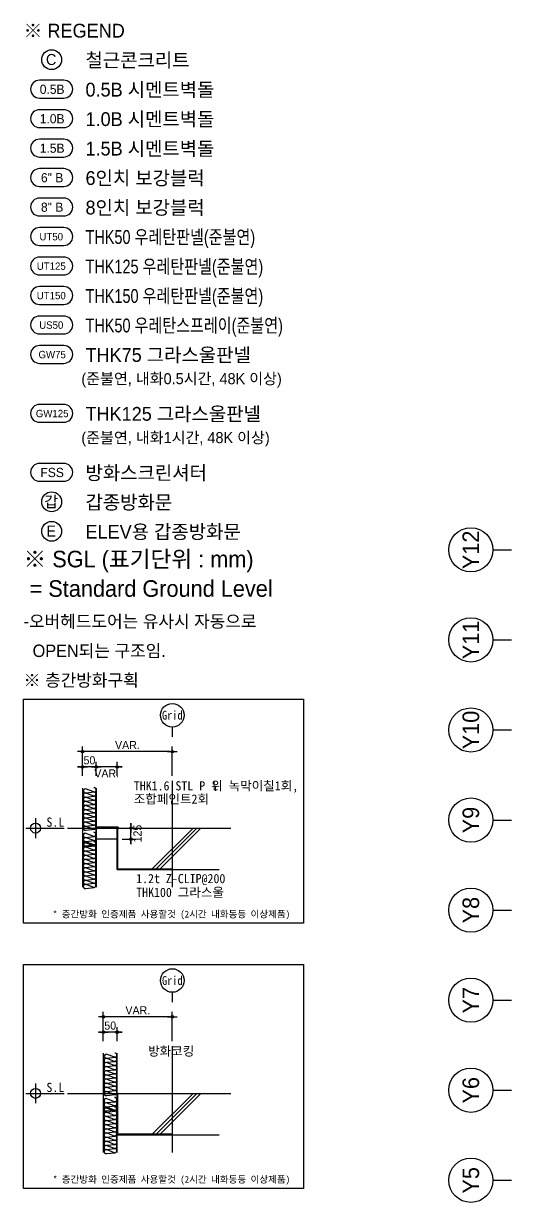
# Model space of a CAD drawing. Header units: millimetres. Extents: x 252828975 to 254701257, y 504285920 to 504535855.
# Drawn here: x 254289057 to 254348625, y 504391877 to 504535855 of the extents above; entities that cross this region are included whole.
import ezdxf
from ezdxf.enums import TextEntityAlignment as Align

# ---------------------------------------------------------------- set-up
doc = ezdxf.new("R2010")
doc.units = ezdxf.units.MM
doc.set_wipeout_variables(frame=1)
for name, color, linetype in [('4A.TEC TEXT', 7, 'Continuous'), ('4A.TEC TEXT 2', 3, 'Continuous'), ('4A.TEC 심볼', 7, 'Continuous'), ('7ELE', 7, 'Continuous'), ('A-TEXT-3', 3, 'Continuous'), ('ALM', 4, 'Continuous'), ('AL몰딩', 4, 'Continuous'), ('COL', 8, 'Continuous'), ('DETL', 9, 'Continuous'), ('DIM', 7, 'Continuous'), ('ELE3', 8, 'Continuous'), ('GRID', 1, 'Continuous'), ('INSU', 8, 'Continuous'), ('SY', 1, 'Continuous'), ('SYMB', 7, 'Continuous'), ('WAL', 3, 'Continuous')]:
    doc.layers.add(name, color=color, linetype=linetype)
doc.styles.add('1', font='')
doc.styles.add('GHS', font='malgun.ttf')
doc.styles.add('나눔고딕', font='')
doc.styles.add('돋움', font='')
doc.styles.add('울릉도L', font='')
doc.styles.get('1').set_extended_font_data('DotumChe')
doc.styles.get('나눔고딕').set_extended_font_data('Dotum')
doc.styles.get('돋움').set_extended_font_data('Dotum')
doc.styles.get('울릉도L').set_extended_font_data('Dotum')
doc.dimstyles.new('DIM_200(외부치수)', dxfattribs={"dimscale": 200, "dimtxt": 3.3, "dimasz": 1, "dimexe": 2, "dimexo": 2, "dimgap": 1, "dimtad": 1, "dimdec": 0, "dimdsep": 46, "dimlunit": 6, "dimtxsty": '돋움', "dimblk1": 'DIMDOT', "dimblk2": 'DIMDOT', "dimsah": 1, "dimcen": 2.5, "dimdle": 1.5, "dimclrd": 1, "dimclre": 7, "dimclrt": 2, "dimadec": 0, "dimazin": 0, "dimtfac": 1, "dimtdec": 0, "dimtix": 1, "dimtmove": 2, "dimatfit": 3, "dimldrblk": 'DIMDOT', "dimfxl": 1, "dimtvp": 1, "dimtolj": 1, "dimtzin": 0, "dimarcsym": 0})

# ---------------------------------------------------------------- blocks, each defined once
blk = doc.blocks.new('ccs122')
at = {"layer": '4A.TEC 심볼'}
blk.add_line((0, 8), (0, 3), dxfattribs=at)
blk.add_circle((0, 14), 6, dxfattribs=at)
at = {"layer": '4A.TEC TEXT 2', "color": 3, "style": 'GHS'}
blk.add_attdef('NO', text='', height=4.5, dxfattribs=at).set_placement((-0.01, 14.02), align=Align.MIDDLE_CENTER)
blk = doc.blocks.new('dwgFD3B')
at = {"layer": '4A.TEC 심볼'}
ref = blk.add_blockref('ccs122', (84908.16, -92936.83, -0.45), dxfattribs=dict(at, xscale=449.999997974715, yscale=449.999997974715, zscale=449.999997974715, rotation=90))
ref.add_attrib('NO', 'Y12', dxfattribs={"layer": '0', "color": 3, "height": 2025, "rotation": 90, "style": '울릉도L'}).set_placement((78600.1, -92939.61, -0.45), align=Align.MIDDLE_CENTER)
ref = blk.add_blockref('ccs122', (84908.16, -103936.83, -0.45), dxfattribs=dict(at, xscale=449.999997974715, yscale=449.999997974715, zscale=449.999997974715, rotation=90))
ref.add_attrib('NO', 'Y11', dxfattribs={"layer": '0', "color": 3, "height": 2025, "rotation": 90, "style": '울릉도L'}).set_placement((78600.1, -103939.61, -0.45), align=Align.MIDDLE_CENTER)
ref = blk.add_blockref('ccs122', (84908.16, -114936.83, -0.45), dxfattribs=dict(at, xscale=449.999997974715, yscale=449.999997974715, zscale=449.999997974715, rotation=90))
ref.add_attrib('NO', 'Y10', dxfattribs={"layer": '0', "color": 3, "height": 2025, "rotation": 90, "style": '울릉도L'}).set_placement((78600.1, -114939.61, -0.45), align=Align.MIDDLE_CENTER)
ref = blk.add_blockref('ccs122', (84908.16, -125936.83, -0.45), dxfattribs=dict(at, xscale=449.999997974715, yscale=449.999997974715, zscale=449.999997974715, rotation=90))
ref.add_attrib('NO', 'Y9', dxfattribs={"layer": '0', "color": 3, "height": 2025, "rotation": 90, "style": '울릉도L'}).set_placement((78600.1, -125939.61, -0.45), align=Align.MIDDLE_CENTER)
ref = blk.add_blockref('ccs122', (84908.16, -136936.83, -0.45), dxfattribs=dict(at, xscale=449.999997974715, yscale=449.999997974715, zscale=449.999997974715, rotation=90))
ref.add_attrib('NO', 'Y8', dxfattribs={"layer": '0', "color": 3, "height": 2025, "rotation": 90, "style": '울릉도L'}).set_placement((78600.1, -136939.61, -0.45), align=Align.MIDDLE_CENTER)
ref = blk.add_blockref('ccs122', (84908.16, -147936.83, -0.45), dxfattribs=dict(at, xscale=449.999997974715, yscale=449.999997974715, zscale=449.999997974715, rotation=90))
ref.add_attrib('NO', 'Y7', dxfattribs={"layer": '0', "color": 3, "height": 2025, "rotation": 90, "style": '울릉도L'}).set_placement((78600.1, -147939.61, -0.45), align=Align.MIDDLE_CENTER)
ref = blk.add_blockref('ccs122', (84908.16, -158936.83, -0.45), dxfattribs=dict(at, xscale=449.999997974715, yscale=449.999997974715, zscale=449.999997974715, rotation=90))
ref.add_attrib('NO', 'Y6', dxfattribs={"layer": '0', "color": 3, "height": 2025, "rotation": 90, "style": '울릉도L'}).set_placement((78600.1, -158939.61, -0.45), align=Align.MIDDLE_CENTER)
ref = blk.add_blockref('ccs122', (84908.16, -169936.83, -0.45), dxfattribs=dict(at, xscale=449.999997974715, yscale=449.999997974715, zscale=449.999997974715, rotation=90))
ref.add_attrib('NO', 'Y5', dxfattribs={"layer": '0', "color": 3, "height": 2025, "rotation": 90, "style": '울릉도L'}).set_placement((78600.1, -169939.61, -0.45), align=Align.MIDDLE_CENTER)
blk = doc.blocks.new('insul2')
blk.add_lwpolyline([(0.199, 0.194), (0.439, 0.844, 1.172784), (0.127, 0.794), (0.199, 0.164, 0.995634), (0.519, 0.194)], format="xyb")
blk = doc.blocks.new('DIMDOT')
at = {"color": 0}
blk.add_line((-2, 0), (2, 0), dxfattribs=at)
for radius in [0.5, 0.25]:
    blk.add_circle((0, 0), radius, dxfattribs=at)
blk = doc.blocks.new('*D168')
at = {"layer": 'COL', "color": 7, "lineweight": -2, "transparency": 16777216}
for p, q in [((254296254, 504443977), (254296254, 504447544)), ((254307218, 504443977), (254307218, 504447544))]:
    blk.add_line(p, q, dxfattribs=at)
at = {"layer": 'COL', "color": 1, "lineweight": -2, "transparency": 16777216}
blk.add_line((254306918, 504446944), (254296554, 504446944), dxfattribs=at)
at = {"layer": 'Defpoints', "color": 0, "transparency": 16777216}
for p in [(254296254, 504446944), (254296254, 504443377), (254307218, 504443377)]:
    blk.add_point(p, dxfattribs=at)
at = {"layer": 'COL', "color": 1, "lineweight": -2, "transparency": 16777216, "xscale": 300, "yscale": 300, "zscale": 300, "rotation": 180}
blk.add_blockref('DIMDOT', (254296254, 504446944), dxfattribs=at)
at = {"layer": 'COL', "color": 1, "lineweight": -2, "transparency": 16777216, "xscale": 300, "yscale": 300, "zscale": 300}
blk.add_blockref('DIMDOT', (254307218, 504446944), dxfattribs=at)
at = {"layer": 'COL', "color": 2, "transparency": 16777216, "insert": (254301736, 504447740), "char_height": 990, "attachment_point": 5, "style": '돋움'}
blk.add_mtext('\\A1;VAR.', dxfattribs=at)
blk = doc.blocks.new('*D169')
at = {"layer": 'COL', "color": 1, "lineweight": -2, "transparency": 16777216}
for p, q in [((254295954, 504445072), (254295654, 504445072)), ((254297939, 504445072), (254296254, 504445072)), ((254298239, 504445072), (254298539, 504445072))]:
    blk.add_line(p, q, dxfattribs=at)
at = {"layer": 'COL', "color": 7, "lineweight": -2, "transparency": 16777216}
for p, q in [((254296254, 504443977), (254296254, 504445672)), ((254297939, 504443977), (254297939, 504445672))]:
    blk.add_line(p, q, dxfattribs=at)
at = {"layer": 'Defpoints', "color": 0, "transparency": 16777216}
for p in [(254296254, 504445072), (254296254, 504443377), (254297939, 504443377)]:
    blk.add_point(p, dxfattribs=at)
at = {"layer": 'COL', "color": 1, "lineweight": -2, "transparency": 16777216, "xscale": 300, "yscale": 300, "zscale": 300}
blk.add_blockref('DIMDOT', (254296254, 504445072), dxfattribs=at)
at = {"layer": 'COL', "color": 1, "lineweight": -2, "transparency": 16777216, "xscale": 300, "yscale": 300, "zscale": 300, "rotation": 180}
blk.add_blockref('DIMDOT', (254297939, 504445072), dxfattribs=at)
at = {"layer": 'COL', "color": 2, "transparency": 16777216, "insert": (254297096, 504445868), "char_height": 990, "attachment_point": 5, "style": '돋움'}
blk.add_mtext('\\A1;50', dxfattribs=at)
blk = doc.blocks.new('*D170')
at = {"layer": 'COL', "color": 1, "lineweight": -2, "transparency": 16777216}
for p, q in [((254297639, 504445072), (254297339, 504445072)), ((254300477, 504445072), (254297939, 504445072)), ((254300777, 504445072), (254301077, 504445072))]:
    blk.add_line(p, q, dxfattribs=at)
at = {"layer": 'COL', "color": 7, "lineweight": -2, "transparency": 16777216}
for p, q in [((254297939, 504443977), (254297939, 504445672)), ((254300477, 504443977), (254300477, 504445672))]:
    blk.add_line(p, q, dxfattribs=at)
at = {"layer": 'Defpoints', "color": 0, "transparency": 16777216}
for p in [(254297939, 504445072), (254297939, 504443377), (254300477, 504443377)]:
    blk.add_point(p, dxfattribs=at)
at = {"layer": 'COL', "color": 1, "lineweight": -2, "transparency": 16777216, "xscale": 300, "yscale": 300, "zscale": 300}
blk.add_blockref('DIMDOT', (254297939, 504445072), dxfattribs=at)
at = {"layer": 'COL', "color": 1, "lineweight": -2, "transparency": 16777216, "xscale": 300, "yscale": 300, "zscale": 300, "rotation": 180}
blk.add_blockref('DIMDOT', (254300477, 504445072), dxfattribs=at)
at = {"layer": 'COL', "color": 2, "transparency": 16777216, "insert": (254299208, 504444276), "char_height": 990, "attachment_point": 5, "style": '돋움'}
blk.add_mtext('\\A1;VAR.', dxfattribs=at)
blk = doc.blocks.new('*D171')
at = {"layer": 'COL', "color": 7, "lineweight": -2, "transparency": 16777216}
for p, q in [((254301077, 504437607), (254302772, 504437607)), ((254301077, 504436246), (254302772, 504436246))]:
    blk.add_line(p, q, dxfattribs=at)
at = {"layer": 'COL', "color": 1, "lineweight": -2, "transparency": 16777216}
for p, q in [((254302172, 504437907), (254302172, 504438207)), ((254302172, 504436246), (254302172, 504437607)), ((254302172, 504435946), (254302172, 504435646))]:
    blk.add_line(p, q, dxfattribs=at)
at = {"layer": 'Defpoints', "color": 0, "transparency": 16777216}
for p in [(254300477, 504437607), (254302172, 504437607), (254300477, 504436246)]:
    blk.add_point(p, dxfattribs=at)
at = {"layer": 'COL', "color": 1, "lineweight": -2, "transparency": 16777216, "xscale": 300, "yscale": 300, "zscale": 300}
for p, rotation in [((254302172, 504437607), 270), ((254302172, 504436246), 90)]:
    blk.add_blockref('DIMDOT', p, dxfattribs=dict(at, rotation=rotation))
at = {"layer": 'COL', "color": 2, "transparency": 16777216, "insert": (254302968, 504436927), "char_height": 990, "attachment_point": 5, "rotation": 90, "style": '돋움'}
blk.add_mtext('\\A1;125', dxfattribs=at)
blk = doc.blocks.new('*D172')
at = {"layer": 'COL', "color": 7, "lineweight": -2, "transparency": 16777216}
for p, q in [((254298792, 504411577), (254298792, 504415144)), ((254307218, 504411577), (254307218, 504415144))]:
    blk.add_line(p, q, dxfattribs=at)
at = {"layer": 'COL', "color": 1, "lineweight": -2, "transparency": 16777216}
blk.add_line((254306918, 504414544), (254299092, 504414544), dxfattribs=at)
at = {"layer": 'Defpoints', "color": 0, "transparency": 16777216}
for p in [(254298792, 504414544), (254298792, 504410977), (254307218, 504410977)]:
    blk.add_point(p, dxfattribs=at)
at = {"layer": 'COL', "color": 1, "lineweight": -2, "transparency": 16777216, "xscale": 300, "yscale": 300, "zscale": 300, "rotation": 180}
blk.add_blockref('DIMDOT', (254298792, 504414544), dxfattribs=at)
at = {"layer": 'COL', "color": 1, "lineweight": -2, "transparency": 16777216, "xscale": 300, "yscale": 300, "zscale": 300}
blk.add_blockref('DIMDOT', (254307218, 504414544), dxfattribs=at)
at = {"layer": 'COL', "color": 2, "transparency": 16777216, "insert": (254303005, 504415340), "char_height": 990, "attachment_point": 5, "style": '돋움'}
blk.add_mtext('\\A1;VAR.', dxfattribs=at)
blk = doc.blocks.new('*D173')
at = {"layer": 'COL', "color": 7, "lineweight": -2, "transparency": 16777216}
for p, q in [((254298792, 504411577), (254298792, 504413272)), ((254300477, 504411577), (254300477, 504413272))]:
    blk.add_line(p, q, dxfattribs=at)
at = {"layer": 'COL', "color": 1, "lineweight": -2, "transparency": 16777216}
for p, q in [((254298492, 504412672), (254298192, 504412672)), ((254300477, 504412672), (254298792, 504412672)), ((254300777, 504412672), (254301077, 504412672))]:
    blk.add_line(p, q, dxfattribs=at)
at = {"layer": 'Defpoints', "color": 0, "transparency": 16777216}
for p in [(254298792, 504412672), (254298792, 504410977), (254300477, 504410977)]:
    blk.add_point(p, dxfattribs=at)
at = {"layer": 'COL', "color": 1, "lineweight": -2, "transparency": 16777216, "xscale": 300, "yscale": 300, "zscale": 300}
blk.add_blockref('DIMDOT', (254298792, 504412672), dxfattribs=at)
at = {"layer": 'COL', "color": 1, "lineweight": -2, "transparency": 16777216, "xscale": 300, "yscale": 300, "zscale": 300, "rotation": 180}
blk.add_blockref('DIMDOT', (254300477, 504412672), dxfattribs=at)
at = {"layer": 'COL', "color": 2, "transparency": 16777216, "insert": (254299635, 504413468), "char_height": 990, "attachment_point": 5, "style": '돋움'}
blk.add_mtext('\\A1;50', dxfattribs=at)
blk = doc.blocks.new('zw$57BF')
at = {"layer": '4A.TEC 심볼'}
for points in [[(-38067, 241824), (-41030, 241824, 1), (-41030, 239642), (-38067, 239642, 1)], [(-38067, 238224), (-41030, 238224, 1), (-41030, 236042), (-38067, 236042, 1)], [(-38067, 234624), (-41030, 234624, 1), (-41030, 232442), (-38067, 232442, 1)], [(-38067, 231024), (-41030, 231024, 1), (-41030, 228842), (-38067, 228842, 1)], [(-38067, 227424), (-41030, 227424, 1), (-41030, 225242), (-38067, 225242, 1)], [(-38067, 223824), (-41030, 223824, 1), (-41030, 221642), (-38067, 221642, 1)], [(-38067, 220224), (-41030, 220224, 1), (-41030, 218042), (-38067, 218042, 1)], [(-38067, 216624), (-41030, 216624, 1), (-41030, 214442), (-38067, 214442, 1)], [(-38067, 213024), (-41030, 213024, 1), (-41030, 210842), (-38067, 210842, 1)], [(-38067, 209424), (-41030, 209424, 1), (-41030, 207242), (-38067, 207242, 1)], [(-38067, 202224), (-41030, 202224, 1), (-41030, 200042), (-38067, 200042, 1)], [(-38067, 195024), (-41030, 195024, 1), (-41030, 192842), (-38067, 192842, 1)]]:
    blk.add_lwpolyline(points, format="xyb", close=True, dxfattribs=at)
for centre in [(-39549, 244333), (-39549, 190333), (-39549, 186733)]:
    blk.add_circle(centre, 1212, dxfattribs=at)
at = {"layer": '4A.TEC TEXT', "style": '돋움'}
for s, p in [('C', (-39605, 244351)), ('갑', (-39605, 190351)), ('E', (-39605, 186751))]:
    blk.add_text(s, height=1350, dxfattribs=at).set_placement(p, align=Align.MIDDLE_CENTER)
for s, height, p in [('0.5B', 1125, (-39487, 240716)), ('1.0B', 1125, (-39487, 237116)), ('1.5B', 1125, (-39487, 233516)), ('6" B', 1125, (-39487, 229916)), ('8" B', 1125, (-39487, 226316)), ('UT50', 900, (-39594, 222716)), ('UT125', 900, (-39594, 219116)), ('UT150', 900, (-39594, 215516)), ('US50', 900, (-39594, 211916)), ('GW75', 900, (-39487, 208316)), ('GW125', 900, (-39487, 201116)), ('FSS', 1125, (-39487, 193916))]:
    blk.add_text(s, height=height, dxfattribs=at).set_placement(p, align=Align.MIDDLE)
at = {"layer": '4A.TEC TEXT 2', "color": 3, "style": '나눔고딕'}
for s, height, p in [('※ REGEND', 1687.5, (-42975, 246522)), ('철근콘크리트', 1687.5, (-35415, 242922)), ('0.5B 시멘트벽돌', 1687.5, (-35415, 239322)), ('1.0B 시멘트벽돌', 1687.5, (-35415, 235722)), ('1.5B 시멘트벽돌', 1687.5, (-35415, 232122)), ('6인치 보강블럭', 1687.5, (-35415, 228522)), ('8인치 보강블럭', 1687.5, (-35415, 224922)), ('THK75 그라스울판넬', 1687.5, (-35415, 206922)), ('(준불연, 내화0.5시간, 48K 이상)', 1350, (-35919, 204291)), ('THK125 그라스울판넬', 1687.5, (-35415, 199722)), ('(준불연, 내화1시간, 48K 이상)', 1350, (-35919, 197091)), ('방화스크린셔터', 1687.5, (-35415, 192522)), ('갑종방화문', 1687.5, (-35415, 188922)), ('ELEV용 갑종방화문', 1687.5, (-35415, 185322)), ('※ SGL (표기단위 : mm)', 2025, (-42975, 181722)), (' = Standard Ground Level', 2025, (-42975, 178122))]:
    blk.add_text(s, height=height, dxfattribs=at).set_placement(p, align=Align.BOTTOM_LEFT)
at = {"layer": '4A.TEC TEXT 2', "color": 3, "style": '나눔고딕', "width": 0.8}
for s, p in [('THK50 우레탄판넬(준불연)', (-35415, 221322)), ('THK125 우레탄판넬(준불연)', (-35415, 217722)), ('THK150 우레탄판넬(준불연)', (-35415, 214122)), ('THK50 우레탄스프레이(준불연)', (-35415, 210522))]:
    blk.add_text(s, height=1687.5, dxfattribs=at).set_placement(p, align=Align.BOTTOM_LEFT)

msp = doc.modelspace()

# ---------------------------------------------------------------- hatches: boundary and pattern name
at = {"layer": 'ELE3'}
h = msp.add_hatch(dxfattribs=at)
h.set_pattern_fill('CORK', color=256, scale=7.932127, style=0)
h.set_pattern_definition([(0, (253796341.362, 504438323.024), (0, 25.1845039), []), (135, (253796353.954, 504438310.43), (-50.36903, -50.36903), [35.616282, -35.616282]), (135, (253796360.25, 504438310.43), (-50.36903, -50.36903), [35.616282, -35.616282]), (135, (253796366.55, 504438310.43), (-50.36903, -50.36903), [35.616282, -35.616282])])
h.paths.add_polyline_path([(254297938.97, 504436246.16), (254300477.23, 504436246.16), (254300477.23, 504437593.82), (254297938.97, 504437593.82)])

# ---------------------------------------------------------------- linework, layer by layer
at = {"layer": 'SYMB'}
for points in [[(254289912.67, 504437593.82, 3332.88), (254290519.38, 504438200.53, 3332.88), (254289921.94, 504437700.88, 3332.88), (254290413.84, 504438191.03, 3332.88)], [(254290519.38, 504438200.53, 3332.88), (254289912.67, 504437593.82, 3332.88), (254290519.38, 504437593.82, 3332.88)], [(254289921.94, 504437700.88, 3332.88), (254290413.84, 504438191.03, 3332.88), (254289949.16, 504437803.97, 3332.88), (254290312.09, 504438163.8, 3332.88)], [(254289921.94, 504437700.88, 3332.88), (254290413.84, 504438191.03, 3332.88), (254289949.16, 504437803.97, 3332.88), (254290312.09, 504438163.8, 3332.88)], [(254289949.16, 504437803.97, 3332.88), (254290312.09, 504438163.8, 3332.88), (254289997.12, 504437903.81, 3332.88), (254290213.58, 504438117.12, 3332.88)], [(254290519.38, 504436987.1, 3332.88), (254291126.1, 504437593.82, 3332.88), (254290626.45, 504436996.38, 3332.88), (254291116.59, 504437488.27, 3332.88)], [(254291126.1, 504437593.82, 3332.88), (254290519.38, 504437593.82, 3332.88), (254290519.38, 504436987.1, 3332.88)], [(254290519.38, 504436987.1, 3332.88), (254291126.1, 504437593.82, 3332.88), (254290626.45, 504436996.38, 3332.88), (254291116.59, 504437488.27, 3332.88)], [(254291126.1, 504437593.82, 3332.88), (254290519.38, 504437593.82, 3332.88), (254290519.38, 504436987.1, 3332.88)], [(254290626.45, 504436996.38, 3332.88), (254291116.59, 504437488.27, 3332.88), (254290729.53, 504437023.6, 3332.88), (254291089.36, 504437386.52, 3332.88)], [(254290626.45, 504436996.38, 3332.88), (254291116.59, 504437488.27, 3332.88), (254290729.53, 504437023.6, 3332.88), (254291089.36, 504437386.52, 3332.88)], [(254290729.53, 504437023.6, 3332.88), (254291089.36, 504437386.52, 3332.88), (254290829.38, 504437071.56, 3332.88), (254291042.68, 504437288.02, 3332.88)], [(254290729.53, 504437023.6, 3332.88), (254291089.36, 504437386.52, 3332.88), (254290829.38, 504437071.56, 3332.88), (254291042.68, 504437288.02, 3332.88)], [(254290829.38, 504437071.56, 3332.88), (254291042.68, 504437288.02, 3332.88), (254290909.12, 504437127.94, 3332.88), (254290984.98, 504437204.41, 3332.88)], [(254290829.38, 504437071.56, 3332.88), (254291042.68, 504437288.02, 3332.88), (254290909.12, 504437127.94, 3332.88), (254290984.98, 504437204.41, 3332.88)], [(254289912.67, 504405193.82, 3332.88), (254290519.38, 504405800.53, 3332.88), (254289921.94, 504405300.88, 3332.88), (254290413.84, 504405791.03, 3332.88)], [(254290519.38, 504405800.53, 3332.88), (254289912.67, 504405193.82, 3332.88), (254290519.38, 504405193.82, 3332.88)], [(254289921.94, 504405300.88, 3332.88), (254290413.84, 504405791.03, 3332.88), (254289949.16, 504405403.97, 3332.88), (254290312.09, 504405763.8, 3332.88)], [(254289921.94, 504405300.88, 3332.88), (254290413.84, 504405791.03, 3332.88), (254289949.16, 504405403.97, 3332.88), (254290312.09, 504405763.8, 3332.88)], [(254289949.16, 504405403.97, 3332.88), (254290312.09, 504405763.8, 3332.88), (254289997.12, 504405503.81, 3332.88), (254290213.58, 504405717.12, 3332.88)], [(254290519.38, 504404587.1, 3332.88), (254291126.09, 504405193.82, 3332.88), (254290626.44, 504404596.38, 3332.88), (254291116.59, 504405088.27, 3332.88)], [(254291126.09, 504405193.82, 3332.88), (254290519.38, 504405193.82, 3332.88), (254290519.38, 504404587.1, 3332.88)], [(254290519.38, 504404587.1, 3332.88), (254291126.09, 504405193.82, 3332.88), (254290626.44, 504404596.38, 3332.88), (254291116.59, 504405088.27, 3332.88)], [(254291126.09, 504405193.82, 3332.88), (254290519.38, 504405193.82, 3332.88), (254290519.38, 504404587.1, 3332.88)], [(254290626.44, 504404596.38, 3332.88), (254291116.59, 504405088.27, 3332.88), (254290729.53, 504404623.6, 3332.88), (254291089.36, 504404986.52, 3332.88)], [(254290626.44, 504404596.38, 3332.88), (254291116.59, 504405088.27, 3332.88), (254290729.53, 504404623.6, 3332.88), (254291089.36, 504404986.52, 3332.88)], [(254290729.53, 504404623.6, 3332.88), (254291089.36, 504404986.52, 3332.88), (254290829.38, 504404671.56, 3332.88), (254291042.68, 504404888.02, 3332.88)], [(254290729.53, 504404623.6, 3332.88), (254291089.36, 504404986.52, 3332.88), (254290829.38, 504404671.56, 3332.88), (254291042.68, 504404888.02, 3332.88)], [(254290829.38, 504404671.56, 3332.88), (254291042.68, 504404888.02, 3332.88), (254290909.12, 504404727.94, 3332.88), (254290984.98, 504404804.41, 3332.88)], [(254290829.38, 504404671.56, 3332.88), (254291042.68, 504404888.02, 3332.88), (254290909.12, 504404727.94, 3332.88), (254290984.98, 504404804.41, 3332.88)]]:
    msp.add_solid(points, dxfattribs=at)

# ---------------------------------------------------------------- block references
for name, p in [('zw$57BF', (254332032, 504287113.54, 3332.88)), ('dwgFD3B', (254265066.54, 504564514.16, 3333.33))]:
    msp.add_blockref(name, p)

# ---------------------------------------------------------------- texts
at = {"layer": '4A.TEC TEXT 2', "color": 3, "style": '나눔고딕'}
for s, p in [('-오버헤드도어는 유사시 자동으로 ', (254289057, 504461635.68, 3332.88)), ('  OPEN되는 구조임.', (254289057, 504458035.68, 3332.88)), ('※ 층간방화구획', (254289057, 504454435.68, 3332.88))]:
    msp.add_text(s, height=1518.75, dxfattribs=at).set_placement(p, align=Align.BOTTOM_LEFT)

# ---------------------------------------------------------------- next in the draw order: wipeouts: each hides what was drawn before it
at = {"ltscale": 2}
for points in [[(254289057, 504453343.54), (254323257, 504453343.54), (254323257, 504425994.44), (254289057, 504425994.44)], [(254289057, 504420943.54), (254323257, 504420943.54), (254323257, 504393594.44), (254289057, 504393594.44)]]:
    msp.add_wipeout(points, dxfattribs=at).translate(0, 0, 3332.88)

# ---------------------------------------------------------------- next in the draw order: linework, layer by layer
at = {"color": 9, "elevation": 3332.88}
msp.add_lwpolyline([(254300477.23, 504437593.82), (254300609.43, 504437593.82), (254300609.43, 504437721.2), (254297938.97, 504437721.2), (254297938.97, 504437593.82), (254298071.17, 504437593.82), (254298071.17, 504437607.04), (254297952.19, 504437607.04), (254297952.19, 504437707.98), (254300596.21, 504437707.98), (254300596.21, 504437607.04), (254300477.23, 504437607.04), (254300477.23, 504437593.82)], dxfattribs=at)
at = {"layer": '7ELE'}
msp.add_line((254300477.23, 504436238.23, 3332.88), (254297939.3, 504436238.23, 3332.88), dxfattribs=at)
at = {"layer": 'ALM', "elevation": 3332.88}
msp.add_lwpolyline([(254297940.76, 504437532.86), (254297955.17, 504437516.32), (254297955.17, 504437582.49), (254297940.76, 504437565.94)], dxfattribs=at)
at = {"layer": 'AL몰딩', "const_width": 15.86, "elevation": 3332.88}
msp.add_lwpolyline([(254300477.23, 504437593.82), (254300477.23, 504436246.16), (254297938.97, 504436246.16), (254297938.97, 504437593.82)], dxfattribs=at)
at = {"layer": 'DETL', "color": 2}
for p, q in [((254300477.23, 504437593.82, 3332.88), (254312954.94, 504437593.82, 3332.88)), ((254300477.23, 504432537.87, 3332.88), (254300477.23, 504437593.82, 3332.88)), ((254300477.23, 504432537.87, 3332.88), (254312954.94, 504432537.87, 3332.88)), ((254300477.23, 504405193.82, 3332.88), (254312954.94, 504405193.82, 3332.88)), ((254300477.23, 504400137.87, 3332.88), (254300477.23, 504405193.82, 3332.88)), ((254300477.23, 504400137.87, 3332.88), (254312954.94, 504400137.87, 3332.88))]:
    msp.add_line(p, q, dxfattribs=at)
at = {"layer": 'DETL', "color": 9}
for p, q in [((254300578.35, 504432638.99, 3332.88), (254300578.35, 504437593.82, 3332.88)), ((254300578.35, 504432638.99, 3332.88), (254300578.35, 504437593.82, 3332.88)), ((254304694.41, 504432537.87, 3332.88), (254309750.36, 504437593.82, 3332.88)), ((254305171.09, 504432537.87, 3332.88), (254310227.04, 504437593.82, 3332.88)), ((254305647.77, 504432537.87, 3332.88), (254310703.72, 504437593.82, 3332.88)), ((254297938.94, 504432537.87, 3332.88), (254297938.94, 504437254.02, 3332.88)), ((254297938.94, 504432537.87, 3332.88), (254297938.94, 504437254.02, 3332.88)), ((254300578.35, 504432638.99, 3332.88), (254307218.5, 504432638.99, 3332.88)), ((254307218.5, 504432537.87, 3332.88), (254307218.5, 504432638.99, 3332.88)), ((254300477.2, 504400137.87, 3332.88), (254300477.2, 504404854.02, 3332.88)), ((254300477.2, 504400137.87, 3332.88), (254300477.2, 504404854.02, 3332.88)), ((254300578.35, 504400238.99, 3332.88), (254300578.35, 504405193.82, 3332.88)), ((254300578.35, 504400238.99, 3332.88), (254300578.35, 504405193.82, 3332.88)), ((254304694.41, 504400137.87, 3332.88), (254309750.36, 504405193.82, 3332.88)), ((254305171.09, 504400137.87, 3332.88), (254310227.04, 504405193.82, 3332.88)), ((254305647.77, 504400137.87, 3332.88), (254310703.72, 504405193.82, 3332.88)), ((254300578.35, 504400238.99, 3332.88), (254307218.49, 504400238.99, 3332.88)), ((254307218.49, 504400137.87, 3332.88), (254307218.49, 504400238.99, 3332.88))]:
    msp.add_line(p, q, dxfattribs=at)
at = {"layer": 'DETL', "color": 3, "elevation": 3332.88}
for points in [[(254296253.64, 504442490.88), (254296253.64, 504430365.79)], [(254296280.61, 504430365.79), (254296280.61, 504442490.88)], [(254297912.01, 504442490.88), (254297912.01, 504430365.79)], [(254297938.97, 504430365.79), (254297938.97, 504442490.88)], [(254298791.9, 504410090.88), (254298791.9, 504397965.79)], [(254298818.87, 504397965.79), (254298818.87, 504410090.88)], [(254300450.26, 504410090.88), (254300450.26, 504397965.79)], [(254300477.23, 504397965.79), (254300477.23, 504410090.88)]]:
    msp.add_lwpolyline(points, dxfattribs=at)
at = {"layer": 'GRID'}
for p, q in [((254307218.5, 504443377.24, 3332.88), (254307218.5, 504430365.79, 3332.88)), ((254294426.71, 504437593.82, 3332.88), (254314352.58, 504437593.82, 3332.88)), ((254307218.49, 504410977.24, 3332.88), (254307218.49, 504397965.79, 3332.88)), ((254294426.71, 504405193.82, 3332.88), (254314352.58, 504405193.82, 3332.88))]:
    msp.add_line(p, q, dxfattribs=at)
at = {"layer": 'SY', "lineweight": 50, "elevation": 3332.88}
for points in [[(254298810.95, 504437626.01, 0, 168.53, 0), (254298968.92, 504438106.29, 0, 0, 0), (254300587.76, 504442778.03, 0, 0, 0), (254301921.81, 504442778.03, 0, 0, 0)], [(254298810.95, 504437626.01, 0, 168.53, 0), (254298968.92, 504438106.29, 0, 0, 0), (254300587.76, 504442778.03, 0, 0, 0), (254301921.81, 504442778.03, 0, 0, 0)], [(254300205.68, 504437341.49, 0, 168.53, 0), (254300363.64, 504437821.78, 0, 0, 0), (254300971.09, 504439597.12, 0, 0, 0), (254302305.13, 504439597.12, 0, 0, 0)], [(254300205.68, 504437341.49, 0, 168.53, 0), (254300363.64, 504437821.78, 0, 0, 0), (254300971.09, 504439597.12, 0, 0, 0), (254302305.13, 504439597.12, 0, 0, 0)], [(254298766.01, 504436175.19, 0, 168.53, 0), (254298766.01, 504435720.95, 0, 0, 0), (254298766.01, 504429725.06, 0, 0, 0), (254301880.49, 504429725.06, 0, 0, 0)], [(254299631.84, 504436175.19, 0, 168.53, 0), (254299631.84, 504435720.95, 0, 0, 0), (254299631.84, 504431344.57, 0, 0, 0), (254301880.49, 504431344.57, 0, 0, 0)], [(254300560.28, 504405226.01, 0, 168.53, 0), (254300718.25, 504405706.29, 0, 0, 0), (254302337.09, 504410378.03, 0, 0, 0), (254303671.13, 504410378.03, 0, 0, 0)]]:
    msp.add_lwpolyline(points, format="xyseb", dxfattribs=at)
at = {"layer": 'SYMB'}
for p, q in [((254290519.38, 504438807.24, 3332.88), (254290519.38, 504436380.39, 3332.88)), ((254289350.37, 504437593.82, 3332.88), (254294010.91, 504437593.82, 3332.88)), ((254290519.38, 504406407.24, 3332.88), (254290519.38, 504403980.39, 3332.88)), ((254289350.37, 504405193.82, 3332.88), (254294010.91, 504405193.82, 3332.88))]:
    msp.add_line(p, q, dxfattribs=at)
for centre in [(254290519.38, 504437593.82, 3332.88), (254290519.38, 504405193.82, 3332.88)]:
    msp.add_circle(centre, 606.71, dxfattribs=at)
at = {"layer": 'WAL', "ltscale": 2, "elevation": 3332.88}
for points in [[(254289057, 504453343.54), (254323257, 504453343.54), (254323257, 504425994.44), (254289057, 504425994.44)], [(254289057, 504420943.54), (254323257, 504420943.54), (254323257, 504393594.44), (254289057, 504393594.44)]]:
    msp.add_lwpolyline(points, close=True, dxfattribs=at)

# ---------------------------------------------------------------- next in the draw order: block references
at = {"layer": 'INSU', "xscale": 1584.197184273303, "yscale": 1584.197184273303, "zscale": 1584.197184273303, "rotation": 90}
for p in [(254297929.57, 504441188.2, 3332.88), (254297929.57, 504441188.2, 3332.88), (254297952.22, 504441696.15, 3332.88), (254297952.22, 504441696.15, 3332.88), (254297929.57, 504440681.25, 3332.88), (254297929.57, 504440681.25, 3332.88), (254297929.57, 504440174.31, 3332.88), (254297929.57, 504440174.31, 3332.88), (254297929.57, 504439667.37, 3332.88), (254297929.57, 504439667.37, 3332.88), (254297929.57, 504439160.42, 3332.88), (254297929.57, 504439160.42, 3332.88), (254297929.57, 504438653.48, 3332.88), (254297929.57, 504438653.48, 3332.88), (254297929.57, 504438146.54, 3332.88), (254297929.57, 504438146.54, 3332.88), (254297929.57, 504437639.59, 3332.88), (254297929.57, 504437639.59, 3332.88), (254297929.57, 504437132.65, 3332.88), (254297929.57, 504437132.65, 3332.88), (254297929.57, 504436261.64, 3332.88), (254297929.57, 504436261.64, 3332.88), (254297929.57, 504435754.69, 3332.88), (254297929.57, 504435754.69, 3332.88), (254297929.57, 504435247.75, 3332.88), (254297929.57, 504435247.75, 3332.88), (254297929.57, 504435104.88, 3332.88), (254297929.57, 504435104.88, 3332.88), (254297929.57, 504434597.93, 3332.88), (254297929.57, 504434597.93, 3332.88), (254297929.57, 504434090.99, 3332.88), (254297929.57, 504434090.99, 3332.88), (254297929.57, 504433584.05, 3332.88), (254297929.57, 504433584.05, 3332.88), (254297929.57, 504433077.11, 3332.88), (254297929.57, 504433077.11, 3332.88), (254297929.57, 504432570.16, 3332.88), (254297929.57, 504432570.16, 3332.88), (254297929.57, 504432063.22, 3332.88), (254297929.57, 504432063.22, 3332.88), (254297929.57, 504431556.28, 3332.88), (254297929.57, 504431556.28, 3332.88), (254297929.57, 504431049.33, 3332.88), (254297929.57, 504431049.33, 3332.88), (254297929.57, 504430542.39, 3332.88), (254297929.57, 504430542.39, 3332.88), (254297929.57, 504430035.45, 3332.88), (254297929.57, 504430035.45, 3332.88), (254300490.48, 504409296.15, 3332.88), (254300490.48, 504409296.15, 3332.88), (254300467.82, 504408788.2, 3332.88), (254300467.82, 504408788.2, 3332.88), (254300467.82, 504408281.25, 3332.88), (254300467.82, 504408281.25, 3332.88), (254300467.82, 504407774.31, 3332.88), (254300467.82, 504407774.31, 3332.88), (254300467.82, 504407267.37, 3332.88), (254300467.82, 504407267.37, 3332.88), (254300467.82, 504406760.42, 3332.88), (254300467.82, 504406760.42, 3332.88), (254300467.82, 504406253.48, 3332.88), (254300467.82, 504406253.48, 3332.88), (254300467.82, 504405746.54, 3332.88), (254300467.82, 504405746.54, 3332.88), (254300467.82, 504405239.59, 3332.88), (254300467.82, 504405239.59, 3332.88), (254300467.82, 504404732.65, 3332.88), (254300467.82, 504404732.65, 3332.88), (254300467.82, 504403861.64, 3332.88), (254300467.82, 504403861.64, 3332.88), (254300467.82, 504403354.69, 3332.88), (254300467.82, 504403354.69, 3332.88), (254300467.82, 504402847.75, 3332.88), (254300467.82, 504402847.75, 3332.88), (254300467.82, 504402704.88, 3332.88), (254300467.82, 504402704.88, 3332.88), (254300467.82, 504402197.93, 3332.88), (254300467.82, 504402197.93, 3332.88), (254300467.82, 504401690.99, 3332.88), (254300467.82, 504401690.99, 3332.88), (254300467.82, 504401184.05, 3332.88), (254300467.82, 504401184.05, 3332.88), (254300467.82, 504400677.11, 3332.88), (254300467.82, 504400677.11, 3332.88), (254300467.82, 504400170.16, 3332.88), (254300467.82, 504400170.16, 3332.88), (254300467.82, 504399663.22, 3332.88), (254300467.82, 504399663.22, 3332.88), (254300467.82, 504399156.28, 3332.88), (254300467.82, 504399156.28, 3332.88), (254300467.82, 504398649.33, 3332.88), (254300467.82, 504398649.33, 3332.88), (254300467.82, 504398142.39, 3332.88), (254300467.82, 504398142.39, 3332.88), (254300467.82, 504397635.45, 3332.88), (254300467.82, 504397635.45, 3332.88)]:
    msp.add_blockref('insul2', p, dxfattribs=at)
at = {"layer": 'SY'}
ref = msp.add_blockref('ccs122', (254307218.5, 504448023.05, 3332.88), dxfattribs=dict(at, xscale=239.6913205247786, yscale=239.6913205247786, zscale=239.6913205247786))
ref.add_attrib('NO', 'Grid', dxfattribs={"layer": '0', "color": 3, "height": 1078.611, "style": '1', "width": 0.9}).set_placement((254307217.02, 504451383.02, 3332.88), align=Align.MIDDLE_CENTER)
ref = msp.add_blockref('ccs122', (254307218.5, 504448023.05, 3332.88), dxfattribs=dict(at, xscale=239.6913205247786, yscale=239.6913205247786, zscale=239.6913205247786))
ref.add_attrib('NO', 'Grid', dxfattribs={"layer": '0', "color": 3, "height": 1078.611, "style": '1', "width": 0.9}).set_placement((254307217.02, 504451383.02, 3332.88), align=Align.MIDDLE_CENTER)
ref = msp.add_blockref('ccs122', (254307218.49, 504415623.05, 3332.88), dxfattribs=dict(at, xscale=239.6913205247786, yscale=239.6913205247786, zscale=239.6913205247786))
ref.add_attrib('NO', 'Grid', dxfattribs={"layer": '0', "color": 3, "height": 1078.611, "style": '1', "width": 0.9}).set_placement((254307217.02, 504418983.02, 3332.88), align=Align.MIDDLE_CENTER)
ref = msp.add_blockref('ccs122', (254307218.49, 504415623.05, 3332.88), dxfattribs=dict(at, xscale=239.6913205247786, yscale=239.6913205247786, zscale=239.6913205247786))
ref.add_attrib('NO', 'Grid', dxfattribs={"layer": '0', "color": 3, "height": 1078.611, "style": '1', "width": 0.9}).set_placement((254307217.02, 504418983.02, 3332.88), align=Align.MIDDLE_CENTER)

# ---------------------------------------------------------------- next in the draw order: texts
at = {"layer": 'A-TEXT-3', "style": '1'}
for s, height, p in [('THK1.6 STL P 위 녹막이칠1회,', 1123.5531, (254302515.11, 504442197.96, 3332.88)), ('L', 1123.55, (254312105.07, 504442197.96, 3332.88)), ('조합페인트2회', 1123.553, (254302515.11, 504440587.65, 3332.88)), ('1.2t Z-CLIP@200', 1123.5531, (254302804.32, 504430869.69, 3332.88)), ('THK100 그라스울', 1123.5531, (254302804.32, 504429188.52, 3332.88)), ('방화코킹', 1123.553, (254304264.44, 504409797.96, 3332.88))]:
    msp.add_text(s, height=height, dxfattribs=at).set_placement(p)
at = {"layer": 'DIM', "style": '1'}
for s, height, p in [('S.L', 1123.553, (254291847.84, 504437760.92, 3332.88)), ('* 층간방화 인증제품 사용할것 (2시간 내화동등 이상제품)', 832.2615, (254292638.27, 504426671.85, 3332.88)), ('S.L', 1123.553, (254291847.84, 504405360.92, 3332.88)), ('* 층간방화 인증제품 사용할것 (2시간 내화동등 이상제품)', 832.2615, (254292638.27, 504394271.85, 3332.88))]:
    msp.add_text(s, height=height, dxfattribs=at).set_placement(p)

# ---------------------------------------------------------------- next in the draw order: dimensions: what is measured, and where the dimension line sits
at = {"layer": 'COL'}
for base, p1, p2, text, override, picture, middle in [((254296253.64, 504446944.43, 3332.88), (254307218.5, 504443377.24, 3332.88), (254296253.64, 504443377.24, 3332.88), 'VAR.', {"dimscale": 300}, '*D168', (254301736.07, 504447740.11, 3332.88)), ((254296253.64, 504445071.85, 3332.88), (254297938.97, 504443377.24, 3332.88), (254296253.64, 504443377.24, 3332.88), '50', {"dimscale": 300}, '*D169', (254297096.31, 504445867.52, 3332.88)), ((254297938.97, 504445071.85, 3332.88), (254300477.23, 504443377.24, 3332.88), (254297938.97, 504443377.24, 3332.88), 'VAR.', {"dimscale": 300, "dimtad": 4}, '*D170', (254299208.1, 504444276.17, 3332.88)), ((254298791.9, 504414544.43, 3332.88), (254307218.49, 504410977.24, 3332.88), (254298791.9, 504410977.24, 3332.88), 'VAR.', {"dimscale": 300}, '*D172', (254303005.2, 504415340.11, 3332.88)), ((254298791.9, 504412671.85, 3332.88), (254300477.23, 504410977.24, 3332.88), (254298791.9, 504410977.24, 3332.88), '50', {"dimscale": 300}, '*D173', (254299634.57, 504413467.52, 3332.88))]:
    dim = msp.add_linear_dim(base=base, p1=p1, p2=p2, text=text, dimstyle='DIM_200(외부치수)', override=override, dxfattribs=at)
    dim.commit()
    dim.dimension.update_dxf_attribs({"geometry": picture, "text_midpoint": middle})
dim = msp.add_linear_dim(base=(254302171.83, 504437607.04, 3332.88), p1=(254300477.23, 504436246.16, 3332.88), p2=(254300477.23, 504437607.04, 3332.88), angle=270, text='125', dimstyle='DIM_200(외부치수)', override={"dimscale": 300, "dimtad": 4}, dxfattribs=at)
dim.commit()
dim.dimension.update_dxf_attribs({"geometry": '*D171', "text_midpoint": (254302967.51, 504436926.6, 3332.88)})

doc.saveas('drawing.dxf')
